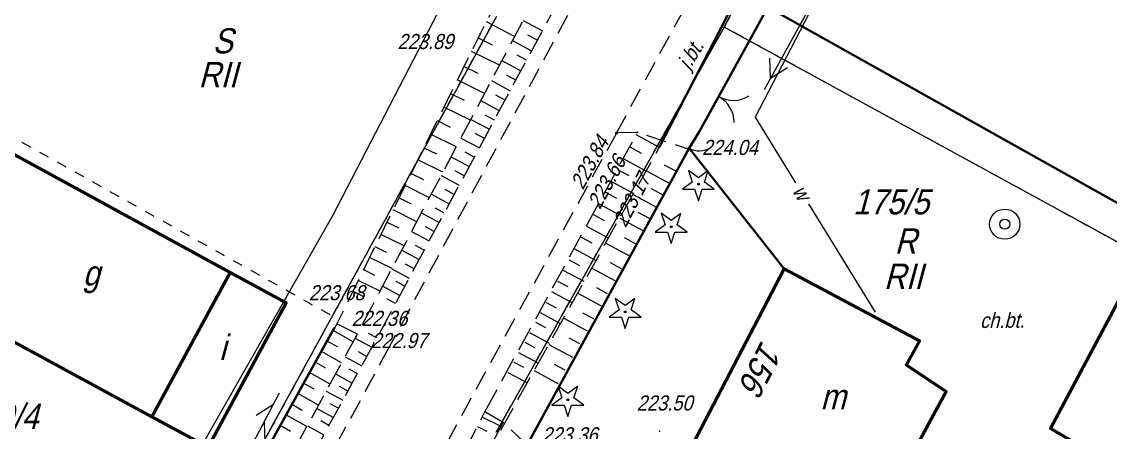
# Model space of a CAD drawing. Extents: x 7449598 to 7450455, y 5563374 to 5564952.
# Drawn here: x 7449829.5 to 7449883.5, y 5563861 to 5563881.3 of the extents above; entities that cross this region are included whole.
import ezdxf
from ezdxf.enums import TextEntityAlignment as Align

# ---------------------------------------------------------------- set-up
doc = ezdxf.new("R2010")
doc.units = 0
doc.header["$MEASUREMENT"] = 0
for name, pattern in [('218-500', [1, 0.5, -0.5]), ('420-500', [1.5, 1, -0.5]), ('823-500', [1.75, 1.25, -0.5])]:
    doc.linetypes.add(name, pattern=pattern)
for name, color, linetype, lineweight in [('EDZPD_219', 7, 'Continuous', 0), ('GULENN', 1, 'Continuous', 13), ('GULTPR', 36, 'Continuous', 13), ('SDRPK_420', 7, 'Continuous', 0), ('SDRPK_432', 7, 'Continuous', 0), ('SDRPT_414', 7, 'Continuous', 0), ('SZOPO_902', 7, 'Continuous', 0), ('SZOPO_905', 7, 'Continuous', 0), ('UWWPA_907', 7, 'Continuous', 0), ('UWWPO_581', 7, 'Continuous', 0), ('Warstwa 1', 7, 'Continuous', 0), ('Warstwa 24', 7, 'Continuous', 0), ('Warstwa 26', 7, 'Continuous', 0), ('Warstwa 28', 7, 'Continuous', 0), ('Warstwa 29', 7, 'Continuous', 0), ('Warstwa 3', 7, 'Continuous', 0), ('Warstwa 33', 7, 'Continuous', 0), ('Warstwa 39', 7, 'Continuous', 0), ('Warstwa 4', 7, 'Continuous', 0), ('Warstwa 45', 7, 'Continuous', 0), ('WUKPS_403', 7, 'Continuous', 0), ('WUKPS_820', 7, 'Continuous', 0), ('WUKPS_823', 7, 'Continuous', 0), ('WUKPS_824', 7, 'Continuous', 0)]:
    doc.layers.add(name, color=color, linetype=linetype, lineweight=lineweight)
doc.styles.add('Style-WORKING_1250 I 0.26180', font='WORKING_1250.shx', dxfattribs={"oblique": 14.999978})

# ---------------------------------------------------------------- blocks, each defined once
blk = doc.blocks.new('921_12_1')
at = {"layer": 'Warstwa 39', "linetype": 'Continuous', "lineweight": 13}
blk.add_hatch(color=0, dxfattribs=at).paths.add_polyline_path([(-4.5, -0.05, 1), (4.5, -0.05, 1)])
at = {"layer": 'Warstwa 39', "color": 0, "linetype": 'Continuous', "lineweight": 13}
for p, q in [((-48.7, 67.05), (-30.1, 9.75)), ((0.1, 31.65), (-48.7, 67.05)), ((48.8, 66.95), (0.1, 31.65)), ((30.2, 9.65), (48.8, 66.95)), ((-30.1, 9.75), (-78.9, -25.65)), ((78.9, -25.75), (30.2, 9.65)), ((-78.9, -25.65), (-18.6, -25.65)), ((-18.6, -25.65), (0, -83.05)), ((0, -83.05), (18.7, -25.75)), ((18.7, -25.75), (78.9, -25.75))]:
    blk.add_line(p, q, dxfattribs=at)
blk.add_circle((0, -0.05), 4.5, dxfattribs=at)
blk = doc.blocks.new('921_12_2')
at = {"linetype": 'Continuous', "lineweight": 13}
blk.add_hatch(color=0, dxfattribs=at).paths.add_polyline_path([(-4.5, -0.05, 1), (4.5, -0.05, 1)])
at = {"color": 0, "linetype": 'Continuous', "lineweight": 13}
for p, q in [((-48.7, 67.05), (-30.1, 9.75)), ((0.1, 31.65), (-48.7, 67.05)), ((48.8, 66.95), (0.1, 31.65)), ((30.2, 9.65), (48.8, 66.95)), ((-30.1, 9.75), (-78.9, -25.65)), ((78.9, -25.75), (30.2, 9.65)), ((-78.9, -25.65), (-18.6, -25.65)), ((-18.6, -25.65), (0, -83.05)), ((0, -83.05), (18.7, -25.75)), ((18.7, -25.75), (78.9, -25.75))]:
    blk.add_line(p, q, dxfattribs=at)
blk.add_circle((0, -0.05), 4.5, dxfattribs=at)
blk = doc.blocks.new('140_32')
at = {"layer": 'Warstwa 45', "linetype": 'Continuous', "lineweight": -2}
blk.add_hatch(color=0, dxfattribs=at).paths.add_polyline_path([(4.5, 0, 1), (-4.5, 0, 1)], flags=16)
blk = doc.blocks.new('SUPE04_2')
at = {"color": 0, "flags": 128}
for points in [[(0, 0), (-100, 0)], [(-69.82163, -10), (-87.14214, 0), (-69.82163, 10)]]:
    blk.add_lwpolyline(points, dxfattribs=at)
blk = doc.blocks.new('SUPT01_2')
at = {"color": 0, "flags": 128}
for points in [[(0, 0), (-100, 0)], [(-69.82163, -10), (-87.14214, 0)], [(-67.14214, 0), (-49.82163, 10)]]:
    blk.add_lwpolyline(points, dxfattribs=at)
blk = doc.blocks.new('907')
at = {"layer": 'UWWPA_907', "color": 7, "linetype": 'Continuous', "lineweight": 13}
for radius in [0.75, 0.25]:
    blk.add_circle((0, 0), radius, dxfattribs=at)
blk = doc.blocks.new('905_1')
at = {"layer": 'SZOPO_905', "color": 7, "linetype": 'Continuous', "lineweight": 13}
for centre, start, end in [((-1.5, 0), 0, 60), ((1.5, 0), 120, 180)]:
    blk.add_arc(centre, 1.5, start, end, dxfattribs=at)
blk = doc.blocks.new('905L')
at = {"layer": 'SZOPO_905', "color": 7, "linetype": 'Continuous', "lineweight": 13}
blk.add_arc((-1.05, 0), 1.05, 0, 60, dxfattribs=at)
blk = doc.blocks.new('140_1')
at = {"layer": 'WUKPS_403', "linetype": 'Continuous', "lineweight": 13}
h = blk.add_hatch(color=256, dxfattribs=at)
edge = h.paths.add_edge_path()
edge.add_arc((0, 0), 0.045, 0, 360)
at = {"layer": 'WUKPS_403', "color": 7, "linetype": 'Continuous', "lineweight": 13}
blk.add_circle((0, 0), 0.045, dxfattribs=at)

msp = doc.modelspace()

# ---------------------------------------------------------------- linework, layer by layer
at = {"layer": 'EDZPD_219', "color": 96, "linetype": 'Continuous', "lineweight": 13}
for p, q in [((7449896.18, 5563942.15), (7449864.34, 5563881.05)), ((7449853.05, 5563881.58), (7449827.25, 5563834.45)), ((7449864.34, 5563881.05), (7449853.03, 5563860.95)), ((7449891.561, 5563866.162), (7449864.34, 5563881.05))]:
    msp.add_line(p, q, dxfattribs=at)
at = {"layer": 'SDRPK_420', "color": 7, "linetype": '420-500', "lineweight": 13}
for p, q in [((7449859.41, 5563886.9), (7449847.72, 5563865.15)), ((7449859, 5563875.79), (7449863.49, 5563884.02)), ((7449847.72, 5563865.15), (7449819.8, 5563813.82))]:
    msp.add_line(p, q, dxfattribs=at)
at = {"layer": 'SDRPK_420', "color": 7, "linetype": '420-500', "lineweight": 13, "flags": 128}
for points in [[(7449859, 5563875.79), (7449851.71, 5563862.5), (7449839.13, 5563839.11), (7449836.77, 5563834.88), (7449830.75, 5563823.91), (7449825.61, 5563814.48), (7449818.46, 5563801.23), (7449814.8, 5563794.54), (7449806.62, 5563779.75), (7449802.58, 5563772.58)], [(7449859.01, 5563875.82), (7449860.05, 5563875.83), (7449862.56, 5563875.01)]]:
    msp.add_lwpolyline(points, dxfattribs=at)
at = {"layer": 'SDRPT_414', "color": 7, "linetype": 'Continuous', "lineweight": 40}
msp.add_line((7449861.14, 5563875.1), (7449864.79, 5563882.17), dxfattribs=at)
at = {"layer": 'SZOPO_902', "color": 7, "linetype": 'Continuous', "lineweight": 40}
for p, q in [((7449865.03, 5563879.35), (7449863.1, 5563875.85)), ((7449862.61, 5563875.04), (7449867.32, 5563869.06)), ((7449836.7, 5563851.15), (7449845.02, 5563866.14))]:
    msp.add_line(p, q, dxfattribs=at)
at = {"layer": 'SZOPO_902', "color": 7, "linetype": 'Continuous', "lineweight": 40, "flags": 128}
for points in [[(7449866.5, 5563882.04), (7449865.03, 5563879.35)], [(7449866.5, 5563882.04), (7449892.324, 5563867.561)], [(7449863.1, 5563875.85), (7449862.61, 5563875.04), (7449854.64, 5563860.45)]]:
    msp.add_lwpolyline(points, dxfattribs=at)
at = {"layer": 'UWWPO_581', "color": 5, "linetype": 'Continuous', "lineweight": 13, "flags": 128}
for points in [[(7449880.224, 5563904.475), (7449877.243, 5563899.267), (7449872.05, 5563888.499), (7449865.884, 5563876.581), (7449867.882, 5563873.328)], [(7449834.104, 5563853.13), (7449838.55, 5563860.465), (7449844.941, 5563871.702), (7449852.513, 5563886.328)], [(7449868.528, 5563872.275), (7449871.828, 5563866.903)]]:
    msp.add_lwpolyline(points, dxfattribs=at)
at = {"layer": 'Warstwa 1', "color": 7, "linetype": 'Continuous', "lineweight": 13, "ltscale": 0.1}
for p, q in [((7449853.952, 5563880.578), (7449852.549, 5563881.306)), ((7449854.37, 5563881.37), (7449855.327, 5563880.855)), ((7449852.14, 5563880.508), (7449852.844, 5563880.16)), ((7449853.845, 5563880.377), (7449854.794, 5563879.866)), ((7449855.078, 5563880.393), (7449854.602, 5563880.65)), ((7449853.197, 5563879.15), (7449851.808, 5563879.837)), ((7449853.321, 5563879.384), (7449854.262, 5563878.877)), ((7449854.546, 5563879.404), (7449854.073, 5563879.659)), ((7449851.443, 5563879.097), (7449852.127, 5563878.759)), ((7449852.462, 5563877.757), (7449851.11, 5563878.426)), ((7449852.796, 5563878.391), (7449853.729, 5563877.888)), ((7449854.013, 5563878.416), (7449853.544, 5563878.668)), ((7449850.778, 5563877.754), (7449851.445, 5563877.424)), ((7449853.48, 5563877.427), (7449853.016, 5563877.677)), ((7449852.271, 5563877.398), (7449853.196, 5563876.899)), ((7449851.761, 5563876.431), (7449850.446, 5563877.082)), ((7449852.948, 5563876.438), (7449852.487, 5563876.686)), ((7449850.114, 5563876.41), (7449850.762, 5563876.089)), ((7449851.782, 5563876.471), (7449852.699, 5563875.977)), ((7449851.06, 5563875.105), (7449849.781, 5563875.738)), ((7449851.292, 5563875.544), (7449852.202, 5563875.054)), ((7449852.451, 5563875.515), (7449851.994, 5563875.761)), ((7449861.127, 5563875.081), (7449859.979, 5563875.698)), ((7449849.449, 5563875.066), (7449850.08, 5563874.754)), ((7449859.66, 5563875.105), (7449860.229, 5563874.799)), ((7449850.395, 5563873.846), (7449849.15, 5563874.461)), ((7449850.802, 5563874.617), (7449851.705, 5563874.131)), ((7449851.953, 5563874.592), (7449851.5, 5563874.836)), ((7449860.469, 5563873.906), (7449859.341, 5563874.512)), ((7449851.456, 5563873.669), (7449851.007, 5563873.911)), ((7449859.058, 5563873.985), (7449859.617, 5563873.684)), ((7449860.481, 5563873.925), (7449861.611, 5563873.312)), ((7449861.938, 5563873.901), (7449861.382, 5563874.202)), ((7449848.818, 5563873.79), (7449849.431, 5563873.486)), ((7449850.313, 5563873.69), (7449851.208, 5563873.208)), ((7449859.847, 5563872.796), (7449858.739, 5563873.392)), ((7449849.73, 5563872.586), (7449848.519, 5563873.185)), ((7449850.959, 5563872.747), (7449850.514, 5563872.987)), ((7449858.455, 5563872.865), (7449859.005, 5563872.569)), ((7449861.285, 5563872.724), (7449860.732, 5563873.023)), ((7449848.22, 5563872.58), (7449848.817, 5563872.285)), ((7449849.823, 5563872.763), (7449850.711, 5563872.285)), ((7449859.225, 5563871.686), (7449858.136, 5563872.271)), ((7449859.822, 5563872.75), (7449860.958, 5563872.135)), ((7449849.099, 5563871.393), (7449847.921, 5563871.975)), ((7449849.333, 5563871.836), (7449850.213, 5563871.362)), ((7449850.462, 5563871.824), (7449850.02, 5563872.062)), ((7449857.853, 5563871.744), (7449858.392, 5563871.454)), ((7449860.631, 5563871.546), (7449860.082, 5563871.844)), ((7449847.622, 5563871.371), (7449848.203, 5563871.083)), ((7449859.163, 5563871.576), (7449860.304, 5563870.958)), ((7449848.469, 5563870.199), (7449847.323, 5563870.766)), ((7449848.843, 5563870.91), (7449849.716, 5563870.439)), ((7449849.965, 5563870.901), (7449849.527, 5563871.137)), ((7449858.603, 5563870.577), (7449857.534, 5563871.151)), ((7449847.024, 5563870.161), (7449847.589, 5563869.882)), ((7449849.468, 5563869.978), (7449849.033, 5563870.212)), ((7449857.25, 5563870.624), (7449857.78, 5563870.339)), ((7449858.468, 5563870.336), (7449859.615, 5563869.715)), ((7449859.941, 5563870.304), (7449859.396, 5563870.599)), ((7449847.873, 5563869.072), (7449846.758, 5563869.624)), ((7449848.354, 5563869.983), (7449849.219, 5563869.517)), ((7449857.98, 5563869.467), (7449856.931, 5563870.031)), ((7449847.864, 5563869.056), (7449848.722, 5563868.594)), ((7449848.971, 5563869.055), (7449848.54, 5563869.287)), ((7449856.648, 5563869.504), (7449857.168, 5563869.224)), ((7449857.773, 5563869.097), (7449858.925, 5563868.473)), ((7449859.251, 5563869.061), (7449858.71, 5563869.355)), ((7449846.459, 5563869.019), (7449847.009, 5563868.747)), ((7449857.395, 5563868.422), (7449856.364, 5563868.977)), ((7449847.278, 5563867.945), (7449846.193, 5563868.482)), ((7449847.409, 5563868.195), (7449848.26, 5563867.737)), ((7449848.509, 5563868.198), (7449848.081, 5563868.428)), ((7449856.081, 5563868.449), (7449856.591, 5563868.175)), ((7449858.562, 5563867.819), (7449858.024, 5563868.11)), ((7449845.927, 5563867.944), (7449846.463, 5563867.679)), ((7449848.047, 5563867.341), (7449847.623, 5563867.57)), ((7449856.809, 5563867.378), (7449855.797, 5563867.922)), ((7449857.078, 5563867.857), (7449858.235, 5563867.23)), ((7449855.514, 5563867.395), (7449856.015, 5563867.125)), ((7449846.158, 5563865.823), (7449845.13, 5563866.332)), ((7449854.982, 5563866.407), (7449855.475, 5563866.142)), ((7449856.224, 5563866.334), (7449855.23, 5563866.868)), ((7449856.383, 5563866.617), (7449857.545, 5563865.987)), ((7449857.872, 5563866.576), (7449857.338, 5563866.865)), ((7449845.948, 5563865.443), (7449844.957, 5563865.999)), ((7449847.124, 5563865.627), (7449846.707, 5563865.852)), ((7449855.674, 5563865.355), (7449854.699, 5563865.879)), ((7449844.664, 5563865.477), (7449845.162, 5563865.197)), ((7449846.042, 5563865.615), (7449846.876, 5563865.166)), ((7449854.451, 5563865.418), (7449854.935, 5563865.158)), ((7449855.651, 5563865.312), (7449856.819, 5563864.679)), ((7449857.182, 5563865.333), (7449856.652, 5563865.621)), ((7449845.374, 5563864.392), (7449844.371, 5563864.955)), ((7449846.624, 5563864.706), (7449846.209, 5563864.933)), ((7449855.125, 5563864.376), (7449854.167, 5563864.891)), ((7449844.077, 5563864.433), (7449844.582, 5563864.149)), ((7449845.543, 5563864.7), (7449846.371, 5563864.246)), ((7449853.919, 5563864.43), (7449854.394, 5563864.174)), ((7449856.456, 5563864.025), (7449855.93, 5563864.31)), ((7449844.8, 5563863.34), (7449843.784, 5563863.91)), ((7449845.076, 5563863.845), (7449845.902, 5563863.391)), ((7449846.154, 5563863.851), (7449845.741, 5563864.078)), ((7449854.576, 5563863.397), (7449853.636, 5563863.902)), ((7449854.919, 5563864.007), (7449856.093, 5563863.371)), ((7449843.491, 5563863.388), (7449844.002, 5563863.101)), ((7449845.685, 5563862.997), (7449845.273, 5563863.223)), ((7449844.227, 5563862.289), (7449843.198, 5563862.866)), ((7449844.609, 5563862.989), (7449845.433, 5563862.537)), ((7449842.905, 5563862.344), (7449843.422, 5563862.053)), ((7449844.142, 5563862.134), (7449844.964, 5563861.683)), ((7449845.216, 5563862.143), (7449844.805, 5563862.368)), ((7449843.653, 5563861.237), (7449842.612, 5563861.821)), ((7449844.747, 5563861.288), (7449844.337, 5563861.514)), ((7449842.319, 5563861.299), (7449842.842, 5563861.005)), ((7449843.675, 5563861.278), (7449844.495, 5563860.828))]:
    msp.add_line(p, q, dxfattribs=at)
at = {"layer": 'Warstwa 29', "color": 96, "linetype": '218-500', "lineweight": 13}
for p, q in [((7449873.01, 5563897.69), (7449864.34, 5563881.05)), ((7449864.34, 5563881.05), (7449873.01, 5563897.69)), ((7449844.92, 5563866.72), (7449853.05, 5563881.58)), ((7449853.05, 5563881.58), (7449844.92, 5563866.72)), ((7449864.34, 5563881.05), (7449853.03, 5563860.95)), ((7449853.03, 5563860.95), (7449864.34, 5563881.05)), ((7449864.34, 5563881.05), (7449891.562, 5563866.163)), ((7449891.562, 5563866.163), (7449864.34, 5563881.05)), ((7449825.16, 5563877.78), (7449844.92, 5563866.72)), ((7449830.41, 5563840.22), (7449844.92, 5563866.72)), ((7449844.92, 5563866.72), (7449830.41, 5563840.22))]:
    msp.add_line(p, q, dxfattribs=at)
at = {"layer": 'Warstwa 3', "color": 7, "linetype": 'Continuous', "lineweight": 53, "flags": 128}
for points in [[(7449839.85, 5563868.87), (7449835.97, 5563861.72), (7449825.24, 5563867.53), (7449829.14, 5563874.73)], [(7449867.32, 5563869.06), (7449874.02, 5563865.49), (7449873.36, 5563864.3), (7449875.35, 5563862.97), (7449871.18, 5563855.28), (7449862.56, 5563859.91)], [(7449835.97, 5563861.72), (7449839.85, 5563868.87), (7449842.63, 5563867.37), (7449838.75, 5563860.21)], [(7449884.3, 5563868.25), (7449889.29, 5563865.43), (7449885.5, 5563858.21), (7449880.52, 5563861.13)]]:
    msp.add_lwpolyline(points, close=True, dxfattribs=at)
at = {"layer": 'WUKPS_820', "color": 7, "linetype": 'Continuous', "lineweight": 13}
for p, q in [((7449853.276, 5563861.234), (7449852.346, 5563861.704)), ((7449852.11, 5563861.239), (7449852.572, 5563861.005))]:
    msp.add_line(p, q, dxfattribs=at)
at = {"layer": 'WUKPS_823', "color": 7, "linetype": '823-500', "lineweight": 13}
msp.add_line((7449849.12, 5563855.32), (7449852.48, 5563861.97), dxfattribs=at)
at = {"layer": 'WUKPS_823', "color": 7, "linetype": '823-500', "lineweight": 13, "flags": 128}
for points in [[(7449854.85, 5563885.74), (7449852.24, 5563880.71), (7449845.03, 5563866.13)], [(7449838.83, 5563850.51), (7449846.84, 5563865.1), (7449857.28, 5563884.48)], [(7449852.48, 5563861.97), (7449860.05, 5563875.83)]]:
    msp.add_lwpolyline(points, dxfattribs=at)
at = {"layer": 'WUKPS_824', "color": 7, "linetype": '823-500', "lineweight": 13}
msp.add_line((7449853.38, 5563861.43), (7449852.48, 5563861.97), dxfattribs=at)
at = {"layer": 'WUKPS_824', "color": 7, "linetype": '823-500', "lineweight": 13, "flags": 128}
for points in [[(7449838.02, 5563850.92), (7449846.09, 5563865.7), (7449856.3, 5563885.02)], [(7449853.26, 5563861.05), (7449861.14, 5563875.1)], [(7449850.82, 5563854.63), (7449849.98, 5563854.96), (7449853.38, 5563861.43), (7449854.46, 5563860.43)]]:
    msp.add_lwpolyline(points, dxfattribs=at)

# ---------------------------------------------------------------- block references
at = {"layer": 'GULENN', "color": 1, "lineweight": 13, "ltscale": 0.1, "xscale": 0.05000000000000003, "yscale": 0.05000000000000003, "zscale": 0.05, "rotation": 61.21124059702982}
msp.add_blockref('SUPE04_2', (7449868.73, 5563882.321), dxfattribs=at)
at = {"layer": 'GULTPR', "color": 30, "lineweight": 13, "ltscale": 0.1, "xscale": 0.04999999999999999, "yscale": 0.04999999999999999, "zscale": 0.05, "rotation": 242.3824093673712}
msp.add_blockref('SUPT01_2', (7449839.97, 5563858.48), dxfattribs=at)
at = {"layer": 'SZOPO_905', "color": 7, "linetype": 'Continuous', "lineweight": 13}
for name, p, rotation in [('905_1', (7449864.065, 5563877.6), 241.1264026455804), ('905L', (7449862.61, 5563875.04), 241.3537837675246)]:
    msp.add_blockref(name, p, dxfattribs=dict(at, rotation=rotation))
at = {"layer": 'UWWPA_907', "color": 7, "linetype": 'Continuous', "lineweight": 13}
msp.add_blockref('907', (7449878.25, 5563871.273), dxfattribs=at)
at = {"layer": 'Warstwa 33', "color": 96, "linetype": 'Continuous', "lineweight": 13, "ltscale": 0.1, "xscale": 0.01, "yscale": 0.01, "zscale": 0.01}
msp.add_blockref('921_12_2', (7449863.06, 5563873.26), dxfattribs=at)
at = {"layer": 'Warstwa 39', "color": 96, "linetype": 'Continuous', "lineweight": 13, "ltscale": 0.1, "xscale": 0.01, "yscale": 0.01, "zscale": 0.01}
for p in [(7449861.71, 5563871.14), (7449859.43, 5563866.921), (7449856.59, 5563862.56)]:
    msp.add_blockref('921_12_1', p, dxfattribs=at)
at = {"layer": 'Warstwa 45', "color": 7, "linetype": 'Continuous', "lineweight": 13, "ltscale": 0.1, "xscale": 0.01, "yscale": 0.01, "zscale": 0.01}
for p in [(7449852.24, 5563880.711), (7449859.01, 5563875.821), (7449860.05, 5563875.831), (7449861.14, 5563875.1), (7449863.06, 5563873.26), (7449861.71, 5563871.14), (7449842.55, 5563867.411), (7449859.43, 5563866.921), (7449845.03, 5563866.13), (7449846.09, 5563865.701), (7449846.84, 5563865.1), (7449856.59, 5563862.56), (7449861.14, 5563861.001)]:
    msp.add_blockref('140_32', p, dxfattribs=at)
at = {"layer": 'WUKPS_403', "color": 7, "linetype": 'Continuous', "lineweight": 13}
msp.add_blockref('140_1', (7449859, 5563875.79), dxfattribs=at)
at = {"layer": 'WUKPS_403', "color": 7, "linetype": 'Continuous', "lineweight": 13, "rotation": 61.25379004426429}
msp.add_blockref('140_1', (7449862.61, 5563875.04), dxfattribs=at)

# ---------------------------------------------------------------- texts
at = {"layer": 'SDRPK_432', "color": 7, "linetype": 'Continuous', "lineweight": 0, "style": 'Style-WORKING_1250 I 0.26180', "oblique": 15, "width": 0.900007}
msp.add_text('j.bt.', height=0.75, rotation=58.8456, dxfattribs=at).set_placement((7449862.616, 5563878.875))
at = {"layer": 'UWWPO_581', "color": 5, "linetype": 'Continuous', "lineweight": 13, "style": 'Style-WORKING_1250 I 0.26180', "oblique": 15, "width": 0.900007}
msp.add_text('w', height=0.75, rotation=301.5608, dxfattribs=at).set_placement((7449868.009, 5563873.122), align=Align.MIDDLE_LEFT)
at = {"layer": 'Warstwa 1', "color": 7, "linetype": 'Continuous', "lineweight": 0, "style": 'Style-WORKING_1250 I 0.26180', "oblique": 15, "width": 0.900007}
msp.add_text('ch.bt.', height=0.75, rotation=0.3704, dxfattribs=at).set_placement((7449877.02, 5563866.122))
at = {"layer": 'Warstwa 1', "color": 7, "linetype": 'Continuous', "lineweight": 30, "style": 'Style-WORKING_1250 I 0.26180', "oblique": 15, "width": 0.895998}
msp.add_text('156', height=1.25, rotation=242.5617, dxfattribs=at).set_placement((7449865.635, 5563864.462), align=Align.CENTER)
at = {"layer": 'Warstwa 24', "color": 96, "linetype": 'Continuous', "lineweight": 30, "style": 'Style-WORKING_1250 I 0.26180', "oblique": 15, "width": 0.899997}
for s, p in [('175/5', (7449870.726, 5563871.757)), ('160/4', (7449826.573, 5563861.115))]:
    msp.add_text(s, height=1.25, dxfattribs=at).set_placement(p)
at = {"layer": 'Warstwa 26', "color": 96, "linetype": 'Continuous', "lineweight": 30, "style": 'Style-WORKING_1250 I 0.26180', "oblique": 15, "width": 0.899997}
for p in [(7449838.279, 5563878.065), (7449872.255, 5563868.061)]:
    msp.add_text('RII', height=1.25, dxfattribs=at).set_placement(p)
at = {"layer": 'Warstwa 28', "color": 96, "linetype": 'Continuous', "lineweight": 30, "style": 'Style-WORKING_1250 I 0.26180', "oblique": 15, "width": 0.899997}
for s, p in [('S', (7449838.97, 5563879.74)), ('R', (7449872.788, 5563869.814))]:
    msp.add_text(s, height=1.25, dxfattribs=at).set_placement(p)
at = {"layer": 'Warstwa 4', "color": 7, "linetype": 'Continuous', "lineweight": 30, "style": 'Style-WORKING_1250 I 0.26180', "oblique": 15, "width": 0.899997}
for s, p in [('g', (7449832.54, 5563868.22)), ('i', (7449839.3, 5563864.54)), ('m', (7449869.11, 5563862.09))]:
    msp.add_text(s, height=1.25, dxfattribs=at).set_placement(p)
at = {"layer": 'Warstwa 45', "color": 7, "linetype": 'Continuous', "lineweight": 13, "style": 'Style-WORKING_1250 I 0.26180', "oblique": 15, "width": 0.900007}
for s, p in [(' 223.89', (7449847.892, 5563879.957)), (' 223.68', (7449843.498, 5563867.497)), (' 222.36', (7449845.614, 5563866.225)), (' 222.97', (7449846.586, 5563865.123)), (' 223.50', (7449859.757, 5563862.029))]:
    msp.add_text(s, height=0.75, dxfattribs=at).set_placement(p)
for s, rotation, p in [(' 223.66', 61.3329, (7449858.055, 5563871.75)), (' 223.17', 62.8372, (7449859.343, 5563870.841))]:
    msp.add_text(s, height=0.75, rotation=rotation, dxfattribs=at).set_placement(p)
at = {"layer": 'WUKPS_403', "color": 7, "linetype": 'Continuous', "lineweight": 13, "style": 'Style-WORKING_1250 I 0.26180', "oblique": 15, "width": 0.900007}
msp.add_text('223.84', height=0.75, rotation=61.2538, dxfattribs=at).set_placement((7449857.333, 5563872.932))
for s, p in [('224.04', (7449863.244, 5563874.702)), ('223.36', (7449855.296, 5563860.45))]:
    msp.add_text(s, height=0.75, dxfattribs=at).set_placement(p)

doc.saveas('drawing.dxf')
